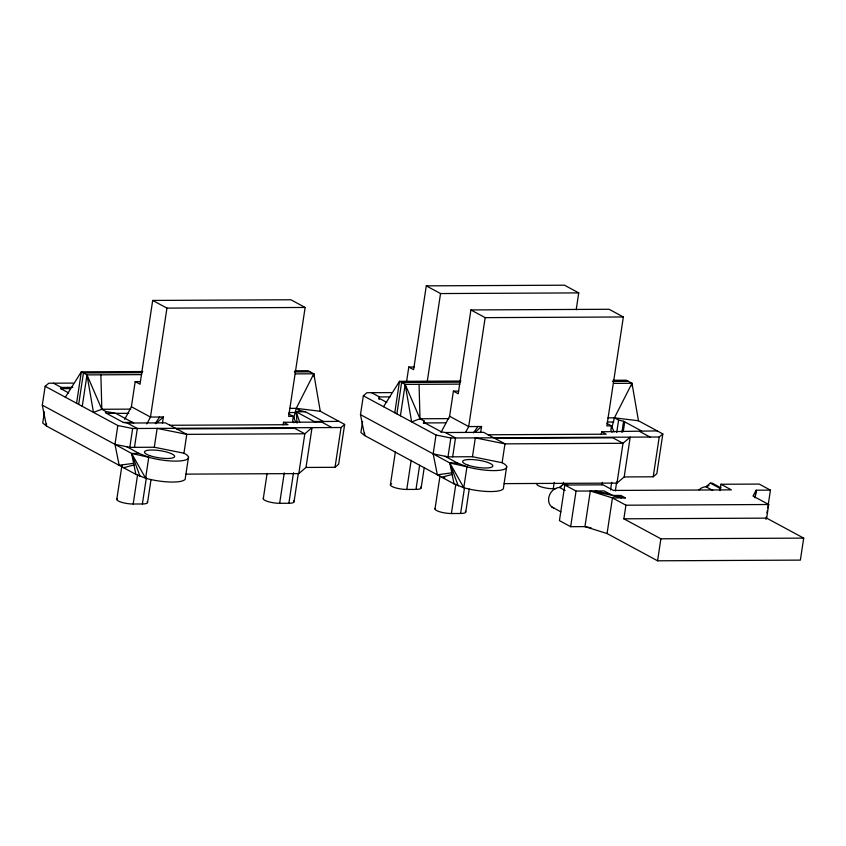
<?xml version="1.0" encoding="UTF-8"?>
<svg xmlns="http://www.w3.org/2000/svg" width="846" height="846" viewBox="0 0 846 846"><rect width="100%" height="100%" fill="white"/><g stroke="black" fill="none" stroke-linecap="round" stroke-linejoin="round"><path stroke-width="1.27" d="M755.245 497.237L756.165 490.204L770.442 490.141L767.745 507.949M188.499 457.083L185.327 478.032A26.607 6.303 8.6 0 1 172.743 482.051A26.607 6.303 8.6 0 1 145.607 478.223L135.868 474.373L46.498 426.056L42.3 405.149L45.155 386.294L48.751 383.217L73.232 383.101M44.415 411.928L42.734 423.021L46.498 426.056L46.435 423.539M76.584 403.256L81.332 371.838L142.805 371.542M78.689 404.399L83.437 372.97L142.297 372.684M82.242 406.313L86.99 374.894L81.332 371.838L65.353 397.197M135.868 474.373L133.626 463.333L119.18 465.289L114.982 444.372L117.827 425.527L45.155 386.294M116.78 499.51L121.961 465.226M124.658 419.405L131.394 406.757L135.191 381.62L140.457 381.599M42.3 405.149L114.982 444.372L129.808 447.365L132.653 428.51L341.054 427.505L344.65 424.428L320.285 411.283L296.248 408.343L289.744 408.375M295.814 422.376L293.276 416.369L288.666 416.391L305.142 307.458L290.876 299.77L152.692 300.436L140.013 384.221L135.191 381.62M134.482 447.333L137.327 428.488L127.228 423.032L123.347 422.44L105.38 412.742L105.898 411.526L115.722 413.313L133.679 423M117.086 498.876A10.903 2.58 8.6 0 0 121.2 502.186A10.903 2.58 8.6 0 0 133.182 504.015L137.591 474.807M152.692 300.436L166.948 308.124L150.472 417.057L146.802 423.952M133.182 504.015L142.392 503.973L146.421 477.303M129.808 447.365L154.289 447.238L157.145 428.393L186.786 434.358L304.824 433.787L312.026 427.642L306.009 467.447L298.807 473.591L186.014 474.13M147.564 502.418L151.022 479.566M162.464 422.979L163.373 416.993L150.472 417.057L131.394 406.757M114.982 444.372L131.638 453.467L148.78 457.274A26.607 6.303 8.6 0 0 181.425 460.806A26.607 6.303 8.6 0 0 183.942 453.213L186.786 434.358L165.467 422.852L127.228 423.032M263.265 498.802L267.103 473.411M283.114 424.851L283.505 422.281L321.734 422.091L323.373 421.477L305.417 411.78L300.415 410.585L296.248 408.343L313.813 373.795L308.05 370.707L294.947 370.791M263.571 498.167A10.903 2.58 8.6 0 0 267.685 501.477A10.903 2.58 8.6 0 0 279.666 503.307L284.267 472.84M293.551 418.622L296.248 408.343M279.666 503.307L288.877 503.264L293.488 472.787M294.048 501.71L298.268 473.781M298.807 473.591L304.824 433.787L294.725 428.34L176.687 428.911M313.432 376.311L313.813 373.795L295.317 373.89M306.009 467.447L335.027 467.309L341.054 427.505M344.65 424.428L338.633 464.232L335.027 467.309M506.68 466.58L503.507 487.529A26.607 6.303 8.6 0 1 490.923 491.547A26.607 6.303 8.6 0 1 463.788 487.719L454.048 483.87L364.679 435.553L360.481 414.646L363.336 395.791L366.931 392.713L391.412 392.597M362.596 421.424L360.914 432.518L364.679 435.553L364.615 433.036M379.082 399.502L379.463 396.933L371.606 392.692M394.765 412.753L399.513 381.335L460.985 381.038M396.869 413.884L401.617 382.466L460.478 382.18M400.422 415.809L405.171 384.391L399.513 381.335L383.534 406.693M390.376 484.938L395.368 451.933M406.514 382.138L408.787 367.048L414.054 367.027M576.189 309.752L578.738 292.896L564.483 285.197L426.289 285.863L413.609 369.66L408.787 367.048M391.698 483.817A10.903 2.58 8.6 0 0 393.718 487.243A10.903 2.58 8.6 0 0 406.778 489.443L411.188 460.245M427.209 381.736L440.544 293.562L426.289 285.863M423.772 423.106L424.089 421.012L419.997 418.77L405.171 384.391L459.822 384.126M406.778 489.443L415.989 489.4L419.637 465.279M421.16 487.846L424.237 467.531M454.048 483.87L451.806 472.829L437.361 474.786L433.163 453.868L436.007 435.013L363.336 395.791M434.992 509.017L439.994 476.012M441.03 432.359L449.607 416.274L453.403 391.138L458.669 391.106M360.481 414.646L433.163 453.868L447.989 456.851L450.833 438.006L659.235 437.001L662.83 433.924L638.466 420.769L614.429 417.829L607.925 417.861M614.027 431.894L611.489 425.887L606.878 425.908L623.354 316.975L609.099 309.276L470.905 309.943L458.225 393.739L453.403 391.138M452.663 456.829L455.508 437.974L445.408 432.528L441.527 431.936L423.56 422.239L424.089 421.012M435.299 508.383A10.903 2.58 8.6 0 0 439.412 511.693A10.903 2.58 8.6 0 0 451.394 513.522L455.814 484.324M470.905 309.943L485.16 317.641L468.684 426.574L465.628 432.317M451.394 513.522L460.605 513.48L464.443 488.089M447.989 456.851L472.47 456.734L475.325 437.879L504.967 443.854L623.005 443.283L630.207 437.139L624.189 476.943L616.988 483.087L504.195 483.626M465.776 511.925L469.234 489.073M480.676 432.496L481.586 426.511L468.684 426.574L449.607 416.274M433.163 453.868L449.818 462.963L466.96 466.77A26.607 6.303 8.6 0 0 499.605 470.302A26.607 6.303 8.6 0 0 502.122 462.709L504.967 443.854L483.648 432.338L445.408 432.528M537.168 483.595A10.903 2.58 8.6 0 0 541.281 486.905A10.903 2.58 8.6 0 0 553.263 488.734L554.225 482.389M563.055 484.885L563.436 482.347M720.02 490.627L720.982 484.261L731.367 489.866L613.435 490.437L603.061 484.832L564.821 485.012L559.439 520.628L570.659 526.688L584.946 526.614L591.121 527.862M570.659 526.688L576.052 491.071L564.821 485.012M590.328 491.008L584.946 526.614L607.068 533.54L657.575 560.803L800.369 560.115L803.7 538.119L766.656 518.133L623.862 518.82L625.924 505.199L612.451 497.924L590.328 491.008L625.342 497.871L620.858 495.439L612.567 495.481L604.15 490.944L576.052 491.071M601.295 434.347L601.686 431.777L657.215 430.9M602.098 484.885L602.489 482.347M611.732 428.118L614.429 417.829L631.994 383.291L626.23 380.192L613.128 380.288M616.723 432.433L618.595 420.081L614.429 417.829M610.548 489.919L611.7 482.305M621.916 432.401L623.597 421.276L618.595 420.081M607.068 533.54L612.451 497.924L625.342 497.871M623.248 431.661L624.718 421.879M615.338 490.913L616.681 482.019M616.988 483.087L623.005 443.283L612.906 437.837L494.868 438.397M631.613 385.808L631.994 383.291L613.498 383.386M624.189 476.943L653.207 476.795L659.235 437.001M662.83 433.924L656.813 473.728L653.207 476.795M657.575 560.803L660.895 538.807L623.862 518.82M755.002 497.839L756.165 490.204L753.003 496.031L768.718 504.512L766.656 518.133M766.021 519.391L766.402 516.853M766.973 513.036L767.364 510.487M68.621 392.904L60.764 388.663L61.282 387.436L72.819 387.383M155.283 423.317L159.683 417.015M473.496 432.824L477.895 426.521M155.727 423.73L163.373 416.993M474.892 432.401L481.586 426.511M567.835 484.991L563.743 483.785L559.502 487.476A10.903 8.841 -61.6 0 0 548.991 496.623A10.903 8.841 -61.6 0 0 554.003 508.076M721.109 487.952L712.173 483.129L710.333 483.14L705.987 486.767A10.903 8.841 -61.6 0 0 699.008 489.866M561.469 486.619L559.502 487.476L565.117 490.5M709.001 485.53L705.987 486.767L712.723 490.405M130.718 409.136L101.816 409.274L93.462 412.372L86.99 374.894L141.642 374.63M448.898 418.633L419.997 418.77L411.642 421.868L405.171 384.391M297.073 423.148L296.206 411.822L300.415 410.585M123.675 467.711L133.964 464.962M452.145 474.447L441.855 477.207L444.816 477.8M440.544 293.562L578.738 292.896M166.948 308.124L305.142 307.458M485.16 317.641L623.354 316.975M294.345 371.923L310.175 371.838M612.525 381.419L628.356 381.335M60.764 388.663L69.975 388.621L67.733 387.405M390.017 396.88L379.463 396.933L378.945 398.159L386.802 402.4M299.78 422.408L296.206 411.822L305.417 411.78M106.511 413.356L128.772 413.334M289.046 412.562L295.614 412.531M123.347 422.44L132.558 422.397M314.162 421.52L339.035 421.403M423.307 422.937L445.631 422.831M607.227 422.059L613.794 422.027M169.739 425.274L287.989 424.703L283.505 422.281M487.92 434.77L606.17 434.199L601.686 431.777M140.045 476.361L131.638 453.467L145.607 478.223L148.78 457.274L139.03 453.424L131.638 453.467L133.626 463.333M458.225 485.858L449.818 462.963L463.788 487.719L466.96 466.77L457.21 462.921L449.818 462.963L451.806 472.829M720.982 484.261L759.211 484.081L770.442 490.141M553.263 488.734L555.896 488.724M625.924 505.199L768.718 504.512M660.895 538.807L803.7 538.119M436.007 435.013L450.833 438.006M472.47 456.734L502.122 462.709M594.939 490.987L609.755 493.969M117.827 425.527L132.653 428.51M154.289 447.238L183.942 453.213M612.567 495.481L621.662 497.882M623.597 421.276L641.554 430.974M639.914 431.587L650.024 437.044M606.994 423.455L611.489 425.887L610.854 430.075L612.049 432.274M710.333 483.14L720.39 488.565M563.743 483.785L565.985 485.001M551.941 507.04L560.919 511.883M321.734 422.091L331.833 427.547M296.206 411.822L315.283 422.122M288.782 413.948L293.276 416.369L292.642 420.557L293.837 422.767M53.425 383.196L61.282 387.436M445.017 456.258L457.21 462.921M126.837 446.762L139.03 453.424M86.99 374.894L101.816 409.274L105.898 411.526M565.583 483.775L567.148 485.604M631.994 383.291L638.466 420.769M313.813 373.795L320.285 411.283M419.066 384.317L419.997 418.77M100.886 374.82L101.816 409.274M147.13 501.678A10.903 2.58 8.6 0 1 142.392 503.973M293.615 500.969A10.903 2.58 8.6 0 1 288.877 503.264M465.342 511.196A10.903 2.58 8.6 0 1 460.605 513.48M420.726 487.116A10.903 2.58 8.6 0 1 415.989 489.4M149.922 455.687A15.26 3.617 8.6 0 0 174.435 456.977A15.26 3.617 8.6 0 0 154.289 450.072A15.26 3.617 8.6 0 0 149.922 455.687M468.102 465.184A15.26 3.617 8.6 0 0 492.626 466.474A15.26 3.617 8.6 0 0 472.47 459.568A15.26 3.617 8.6 0 0 468.102 465.184"/></g></svg>
